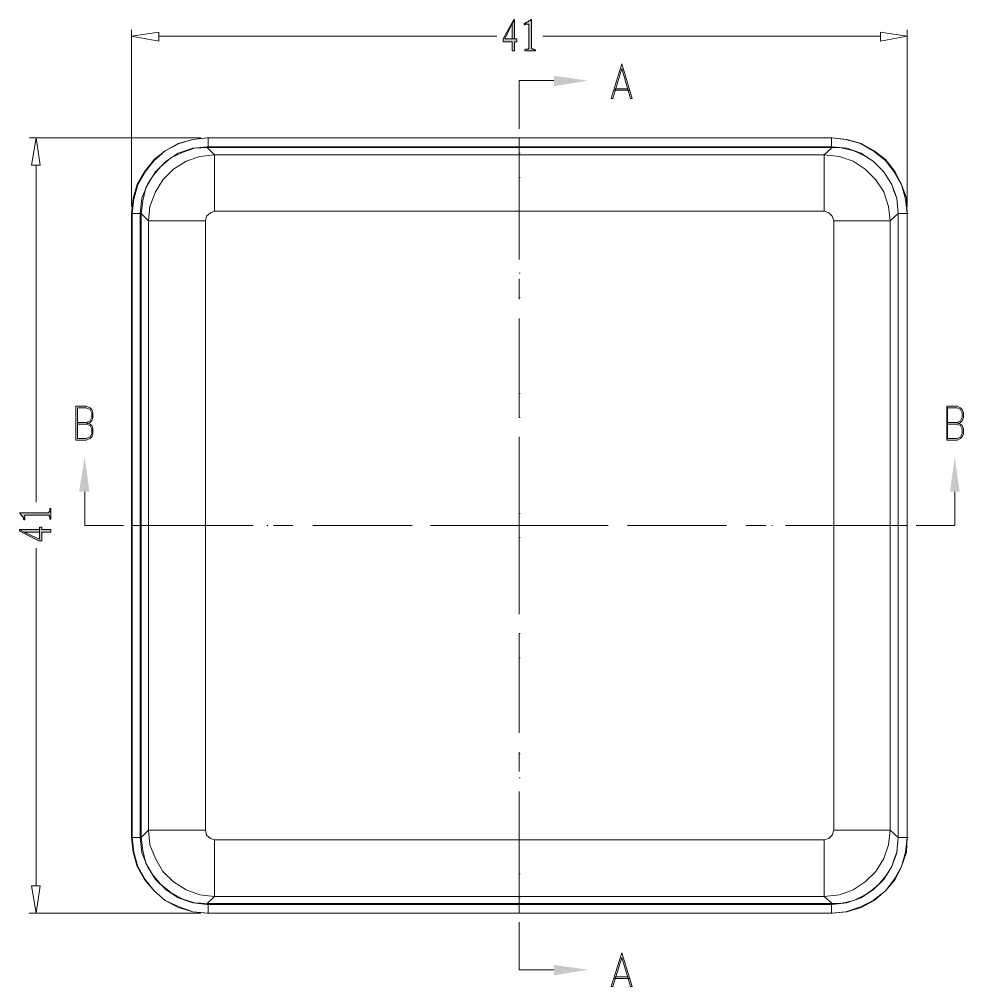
# Model space of a CAD drawing. Header units: millimetres. Extents: x 15 to 196, y 29 to 258.
# Drawn here: x 41.7 to 91.3, y 71.2 to 122 of the extents above; entities that cross this region are included whole.
import ezdxf

# ---------------------------------------------------------------- set-up
doc = ezdxf.new("R2010")
doc.units = ezdxf.units.MM

msp = doc.modelspace()

# ---------------------------------------------------------------- hatches: boundary and pattern name
at = {"true_color": 0xdda500}
h = msp.add_hatch(color=42, dxfattribs=at)
h.dxf.hatch_style = 2
h.paths.add_polyline_path([(67.683239, 121.959511), (67.640906, 121.959511), (67.090572, 120.943158), (67.090572, 120.774178), (67.556239, 120.774178), (67.556239, 120.308511), (67.683239, 120.308511), (67.683239, 120.774178), (67.810239, 120.774178), (67.810239, 120.943158), (67.683239, 120.943158), (67.175239, 120.943158), (67.556239, 121.747492)])
h = msp.add_hatch(color=42, dxfattribs=at)
h.dxf.hatch_style = 2
h.paths.add_polyline_path([(67.683239, 121.959511), (67.556239, 121.747492), (67.556239, 120.943158), (67.175239, 120.943158), (67.683239, 120.943158)])
h = msp.add_hatch(color=42, dxfattribs=at)
h.dxf.hatch_style = 2
h.paths.add_polyline_path([(68.572239, 121.959511), (68.529906, 121.959511), (68.529906, 121.917178), (68.487572, 121.874844), (68.445239, 121.874844), (68.402906, 121.832511), (68.360572, 121.832511), (68.318239, 121.789825), (68.275906, 121.789825), (68.233572, 121.747492), (68.191239, 121.747492), (68.402906, 121.705511), (68.445239, 121.663178), (68.445239, 121.620844), (68.445239, 121.578511), (68.445239, 120.477844), (68.445239, 120.435158), (68.402906, 120.393178), (68.360572, 120.393178), (68.275906, 120.393178), (68.233572, 120.350844), (68.233572, 120.308511), (68.783906, 120.308511), (68.783906, 120.350844), (68.741572, 120.350844), (68.699239, 120.393178), (68.656906, 120.393178), (68.614572, 120.393178), (68.614572, 120.435158), (68.572239, 120.435158), (68.572239, 120.477844)])
h = msp.add_hatch(color=42, dxfattribs=at)
h.dxf.hatch_style = 2
h.paths.add_polyline_path([(68.191239, 121.747492), (68.191239, 121.663178), (68.233572, 121.663178), (68.275906, 121.705511), (68.318239, 121.705511), (68.360572, 121.705511), (68.402906, 121.705511)])
at = {"true_color": 0xffff00}
h = msp.add_hatch(color=2, dxfattribs=at)
h.dxf.hatch_style = 2
h.paths.add_polyline_path([(69.757572, 118.996178), (71.535572, 118.742178), (69.757572, 118.445844)])
h = msp.add_hatch(color=2, dxfattribs=at)
h.dxf.hatch_style = 2
h.paths.add_polyline_path([(44.823239, 97.151825), (45.119572, 98.972158), (45.373572, 97.151825)])
h = msp.add_hatch(color=2, dxfattribs=at)
h.dxf.hatch_style = 2
h.paths.add_polyline_path([(90.543239, 97.151825), (90.797239, 98.972158), (91.051239, 97.151825)])
at = {"true_color": 0xdda500}
h = msp.add_hatch(color=42, dxfattribs=at)
h.dxf.hatch_style = 2
h.paths.add_polyline_path([(41.690572, 96.051511), (41.732906, 96.009178), (41.775239, 95.966844), (41.775239, 95.924511), (41.817572, 95.924511), (41.817572, 95.882178), (41.859906, 95.839492), (41.902239, 95.797158), (41.902239, 95.755178), (41.902239, 95.712844), (41.944572, 95.670511), (41.944572, 95.839492), (41.986906, 95.882178), (41.986906, 95.924511), (42.029239, 95.924511), (42.113906, 95.924511), (43.214572, 95.924511), (43.256906, 95.924511), (43.256906, 95.882178), (43.299239, 95.839492), (43.299239, 95.797158), (43.299239, 95.755178), (43.299239, 95.712844), (43.341572, 95.712844), (43.341572, 96.263178), (43.299239, 96.263178), (43.299239, 96.220844), (43.299239, 96.178511), (43.299239, 96.136178), (43.256906, 96.093492), (43.214572, 96.051511), (43.172239, 96.051511)])
h = msp.add_hatch(color=42, dxfattribs=at)
h.dxf.hatch_style = 2
h.paths.add_polyline_path([(41.944572, 95.670511), (41.986906, 95.670511), (41.986906, 95.712844), (41.986906, 95.755178), (41.944572, 95.797158), (41.944572, 95.839492)])
h = msp.add_hatch(color=42, dxfattribs=at)
h.dxf.hatch_style = 2
h.paths.add_polyline_path([(41.690572, 95.162511), (41.690572, 95.077844), (42.706572, 94.569844), (42.875906, 94.569844), (42.875906, 95.035158), (43.341572, 95.035158), (43.341572, 95.162511), (42.875906, 95.162511), (42.875906, 95.289158), (42.748906, 95.289158), (42.748906, 95.162511), (42.748906, 94.654511), (41.944572, 95.035158)])
h = msp.add_hatch(color=42, dxfattribs=at)
h.dxf.hatch_style = 2
h.paths.add_polyline_path([(41.690572, 95.162511), (41.944572, 95.035158), (42.748906, 95.035158), (42.748906, 94.654511), (42.748906, 95.162511)])
at = {"true_color": 0xffff00}
h = msp.add_hatch(color=2, dxfattribs=at)
h.dxf.hatch_style = 2
h.paths.add_polyline_path([(69.757572, 72.302511), (71.535572, 72.048158), (69.757572, 71.752178)])

# ---------------------------------------------------------------- linework, layer by layer
at = {"color": 42, "lineweight": 0, "true_color": 0xdda500}
for points in [[(67.683239, 121.959511), (67.640906, 121.959511), (67.090572, 120.943158), (67.090572, 120.774178), (67.556239, 120.774178), (67.556239, 120.308511), (67.683239, 120.308511), (67.683239, 120.774178), (67.810239, 120.774178), (67.810239, 120.943158), (67.683239, 120.943158), (67.175239, 120.943158), (67.556239, 121.747492)], [(67.683239, 121.959511), (67.556239, 121.747492), (67.556239, 120.943158), (67.175239, 120.943158), (67.683239, 120.943158)], [(68.572239, 121.959511), (68.529906, 121.959511), (68.529906, 121.917178), (68.487572, 121.874844), (68.445239, 121.874844), (68.402906, 121.832511), (68.360572, 121.832511), (68.318239, 121.789825), (68.275906, 121.789825), (68.233572, 121.747492), (68.191239, 121.747492), (68.402906, 121.705511), (68.445239, 121.663178), (68.445239, 121.620844), (68.445239, 121.578511), (68.445239, 120.477844), (68.445239, 120.435158), (68.402906, 120.393178), (68.360572, 120.393178), (68.275906, 120.393178), (68.233572, 120.350844), (68.233572, 120.308511), (68.783906, 120.308511), (68.783906, 120.350844), (68.741572, 120.350844), (68.699239, 120.393178), (68.656906, 120.393178), (68.614572, 120.393178), (68.614572, 120.435158), (68.572239, 120.435158), (68.572239, 120.477844)], [(68.191239, 121.747492), (68.191239, 121.663178), (68.233572, 121.663178), (68.275906, 121.705511), (68.318239, 121.705511), (68.360572, 121.705511), (68.402906, 121.705511)], [(41.690572, 96.051511), (41.732906, 96.009178), (41.775239, 95.966844), (41.775239, 95.924511), (41.817572, 95.924511), (41.817572, 95.882178), (41.859906, 95.839492), (41.902239, 95.797158), (41.902239, 95.755178), (41.902239, 95.712844), (41.944572, 95.670511), (41.944572, 95.839492), (41.986906, 95.882178), (41.986906, 95.924511), (42.029239, 95.924511), (42.113906, 95.924511), (43.214572, 95.924511), (43.256906, 95.924511), (43.256906, 95.882178), (43.299239, 95.839492), (43.299239, 95.797158), (43.299239, 95.755178), (43.299239, 95.712844), (43.341572, 95.712844), (43.341572, 96.263178), (43.299239, 96.263178), (43.299239, 96.220844), (43.299239, 96.178511), (43.299239, 96.136178), (43.256906, 96.093492), (43.214572, 96.051511), (43.172239, 96.051511)], [(41.944572, 95.670511), (41.986906, 95.670511), (41.986906, 95.712844), (41.986906, 95.755178), (41.944572, 95.797158), (41.944572, 95.839492)], [(41.690572, 95.162511), (41.690572, 95.077844), (42.706572, 94.569844), (42.875906, 94.569844), (42.875906, 95.035158), (43.341572, 95.035158), (43.341572, 95.162511), (42.875906, 95.162511), (42.875906, 95.289158), (42.748906, 95.289158), (42.748906, 95.162511), (42.748906, 94.654511), (41.944572, 95.035158)], [(41.690572, 95.162511), (41.944572, 95.035158), (42.748906, 95.035158), (42.748906, 94.654511), (42.748906, 95.162511)]]:
    msp.add_lwpolyline(points, close=True, dxfattribs=at)
at = {"color": 131, "lineweight": 0, "true_color": 0x7fffff}
for points in [[(47.574906, 112.138178), (47.574906, 121.409178)], [(88.299572, 112.138178), (88.299572, 121.409178)], [(51.215572, 115.736511), (42.198572, 115.736511)], [(51.215572, 75.011492), (42.198572, 75.011492)]]:
    msp.add_lwpolyline(points, dxfattribs=at)
at = {"color": 3, "lineweight": 0, "true_color": 0x00ff00}
for points in [[(49.014239, 120.816511), (47.574906, 121.070511), (49.014239, 121.282178)], [(86.902572, 121.282178), (88.299572, 121.070511), (86.902572, 120.816511)], [(42.325572, 114.297178), (42.579572, 115.736511), (42.791239, 114.297178)], [(42.791239, 76.450825), (42.579572, 75.011492), (42.325572, 76.450825)]]:
    msp.add_lwpolyline(points, close=True, dxfattribs=at)
for points in [[(49.014239, 121.070511), (66.751906, 121.070511)], [(86.902572, 121.070511), (69.164906, 121.070511)], [(42.579572, 114.297178), (42.579572, 96.601492)], [(42.579572, 76.450825), (42.579572, 94.188844)]]:
    msp.add_lwpolyline(points, dxfattribs=at)
at = {"color": 6, "lineweight": 0, "true_color": 0xff00ff}
for points in [[(73.313572, 119.630825), (72.763239, 117.810492)], [(73.313572, 119.376825), (73.779239, 117.810492), (73.863906, 117.810492), (73.313572, 119.630825)], [(73.313572, 119.376825), (72.847906, 117.810492), (72.763239, 117.810492)], [(72.890239, 118.234178), (73.736906, 118.234178)], [(72.974906, 118.318492), (73.652239, 118.318492)], [(44.653906, 101.639158), (44.653906, 99.861511)], [(44.653906, 101.639158), (45.204239, 101.639158), (45.415906, 101.554844), (45.500572, 101.470178), (45.542906, 101.300844), (45.542906, 101.046844), (45.500572, 100.877158), (45.415906, 100.792844), (45.204239, 100.708178)], [(90.373906, 101.639158), (90.373906, 99.861511)], [(90.373906, 101.639158), (90.924239, 101.639158), (91.093572, 101.554844), (91.178239, 101.470178), (91.262906, 101.300844), (91.262906, 101.046844), (91.178239, 100.877158), (91.093572, 100.792844), (90.924239, 100.708178)], [(44.738572, 101.554844), (44.738572, 99.946178)], [(44.738572, 101.554844), (45.204239, 101.554844), (45.415906, 101.470178), (45.500572, 101.300844), (45.500572, 101.046844), (45.415906, 100.877158), (45.204239, 100.792844), (44.738572, 100.792844)], [(90.416239, 101.554844), (90.416239, 99.946178)], [(90.416239, 101.554844), (90.924239, 101.554844), (91.093572, 101.470178), (91.178239, 101.300844), (91.178239, 101.046844), (91.093572, 100.877158), (90.924239, 100.792844), (90.416239, 100.792844)], [(45.204239, 100.792844), (45.415906, 100.708178), (45.500572, 100.623158), (45.542906, 100.454178), (45.542906, 100.200178), (45.500572, 100.030492), (45.415906, 99.946178), (45.204239, 99.861511), (44.653906, 99.861511)], [(44.738572, 100.708178), (45.204239, 100.708178), (45.415906, 100.623158), (45.500572, 100.454178), (45.500572, 100.200178), (45.415906, 100.030492), (45.204239, 99.946178), (44.738572, 99.946178)], [(90.924239, 100.792844), (91.093572, 100.708178), (91.178239, 100.623158), (91.262906, 100.454178), (91.262906, 100.200178), (91.178239, 100.030492), (91.093572, 99.946178), (90.924239, 99.861511), (90.373906, 99.861511)], [(90.416239, 100.708178), (90.924239, 100.708178), (91.093572, 100.623158), (91.178239, 100.454178), (91.178239, 100.200178), (91.093572, 100.030492), (90.924239, 99.946178), (90.416239, 99.946178)], [(73.313572, 72.937511), (72.763239, 71.159158)], [(73.313572, 72.683511), (72.847906, 71.159158), (72.763239, 71.159158)], [(73.313572, 72.683511), (73.779239, 71.159158), (73.863906, 71.159158), (73.313572, 72.937511)], [(72.974906, 71.667158), (73.652239, 71.667158)], [(72.890239, 71.582492), (73.736906, 71.582492)]]:
    msp.add_lwpolyline(points, dxfattribs=at)
at = {"color": 2, "lineweight": 0, "true_color": 0xffff00}
for points in [[(67.937239, 118.742178), (69.757572, 118.742178)], [(67.937239, 118.742178), (67.937239, 116.201825)], [(67.937239, 114.932178), (67.979572, 114.932178)], [(67.937239, 113.662178), (67.979572, 113.662178)], [(67.937239, 112.392178), (67.937239, 109.894511)], [(67.937239, 108.624511), (67.979572, 108.624511)], [(67.937239, 107.354511), (67.979572, 107.354511)], [(67.937239, 106.084511), (67.937239, 103.586844)], [(67.937239, 102.316844), (67.979572, 102.316844)], [(67.937239, 101.046844), (67.979572, 101.046844)], [(67.937239, 99.776492), (67.937239, 97.279178)], [(45.119572, 95.374178), (45.119572, 97.151825)], [(90.797239, 95.374178), (90.797239, 97.151825)], [(67.937239, 96.009178), (67.979572, 96.009178)], [(45.119572, 95.374178), (47.151572, 95.374178)], [(48.379239, 95.374178), (48.421572, 95.374178)], [(49.649239, 95.374178), (49.691572, 95.374178)], [(50.919239, 95.374178), (53.459239, 95.374178)], [(54.686906, 95.374178), (54.729239, 95.374178)], [(55.956906, 95.374178), (55.999239, 95.374178)], [(57.226906, 95.374178), (59.766906, 95.374178)], [(60.994572, 95.374178), (61.036906, 95.374178)], [(62.264572, 95.374178), (62.306906, 95.374178)], [(63.534572, 95.374178), (66.074572, 95.374178)], [(67.302239, 95.374178), (67.344572, 95.374178)], [(68.572239, 95.374178), (68.614572, 95.374178)], [(69.842239, 95.374178), (72.382239, 95.374178)], [(73.609906, 95.374178), (73.652239, 95.374178)], [(74.879906, 95.374178), (74.922239, 95.374178)], [(76.149906, 95.374178), (78.689906, 95.374178)], [(79.959906, 95.374178), (80.002239, 95.374178)], [(81.187572, 95.374178), (81.229906, 95.374178)], [(82.457572, 95.374178), (84.997572, 95.374178)], [(86.267572, 95.374178), (86.309906, 95.374178)], [(87.495239, 95.374178), (87.537572, 95.374178)], [(88.765239, 95.374178), (90.797239, 95.374178)], [(67.937239, 94.738825), (67.979572, 94.738825)], [(67.937239, 93.468825), (67.937239, 90.971158)], [(67.937239, 89.701158), (67.979572, 89.701158)], [(67.937239, 88.431511), (67.979572, 88.431511)], [(67.937239, 87.161158), (67.937239, 84.663492)], [(67.937239, 83.393844), (67.979572, 83.393844)], [(67.937239, 82.123492), (67.979572, 82.123492)], [(67.937239, 80.853492), (67.937239, 78.356178)], [(67.937239, 77.085825), (67.979572, 77.085825)], [(67.937239, 75.815825), (67.979572, 75.815825)], [(67.937239, 74.546178), (67.937239, 72.048158)], [(67.937239, 72.048158), (69.757572, 72.048158)]]:
    msp.add_lwpolyline(points, dxfattribs=at)
at = {"color": 7, "lineweight": 0}
for points in [[(51.554239, 115.736511), (50.792239, 115.651492), (50.030239, 115.439825), (49.352906, 115.059178), (48.760239, 114.593158), (48.252239, 113.958511), (47.871239, 113.280825), (47.659572, 112.561511), (47.574906, 111.757178)], [(51.596572, 115.736511), (50.792239, 115.651492), (50.072572, 115.439825), (49.352906, 115.059178), (48.760239, 114.551178), (48.294572, 113.958511), (47.913572, 113.280825), (47.701906, 112.518825), (47.617239, 111.757178)], [(51.554239, 115.736511), (84.362572, 115.736511)], [(51.596572, 115.736511), (51.554239, 115.736511)], [(84.320239, 115.736511), (51.596572, 115.736511)], [(51.596572, 115.270844), (51.596572, 115.736511)], [(88.299572, 111.757178), (88.214906, 112.518825), (88.003239, 113.280825), (87.622239, 113.958511), (87.156572, 114.551178), (86.521572, 115.059178), (85.844239, 115.439825), (85.082239, 115.651492), (84.320239, 115.736511)], [(84.362572, 115.736511), (84.320239, 115.736511)], [(84.320239, 115.270844), (84.320239, 115.736511)], [(88.299572, 111.757178), (88.257239, 112.561511), (88.003239, 113.280825), (87.664572, 113.958511), (87.156572, 114.593158), (86.563906, 115.059178), (85.886572, 115.439825), (85.124572, 115.651492), (84.362572, 115.736511)], [(51.554239, 115.270844), (50.792239, 115.186178), (50.030239, 114.932178), (49.395239, 114.508844), (48.844906, 113.958511), (48.421572, 113.280825), (48.125239, 112.561511), (48.040572, 111.757178)], [(51.554239, 115.228511), (50.876906, 115.186178), (50.241906, 114.974511), (49.649239, 114.678178), (49.098906, 114.212511), (48.675572, 113.704511), (48.336906, 113.111844), (48.167572, 112.434511), (48.082906, 111.757178)], [(51.935239, 114.847158), (51.173239, 114.762844), (50.453572, 114.508844), (49.776239, 114.085158), (49.225906, 113.534825), (48.844906, 112.900178), (48.548572, 112.138178), (48.463906, 111.376178)], [(51.596572, 115.270844), (51.554239, 115.270844)], [(84.362572, 115.228511), (51.554239, 115.228511)], [(51.935239, 114.847158), (51.554239, 115.228511)], [(84.320239, 115.270844), (51.596572, 115.270844)], [(83.939239, 114.847158), (51.935239, 114.847158)], [(51.935239, 111.884178), (51.935239, 114.847158)], [(83.939239, 114.847158), (84.362572, 115.228511)], [(87.410572, 111.376178), (87.325906, 112.138178), (87.071906, 112.900178), (86.648572, 113.534825), (86.098239, 114.085158), (85.463239, 114.508844), (84.743572, 114.762844), (83.939239, 114.847158)], [(83.939239, 111.884178), (83.939239, 114.847158)], [(84.362572, 115.270844), (84.320239, 115.270844)], [(87.833906, 111.757178), (87.749239, 112.561511), (87.495239, 113.280825), (87.071906, 113.958511), (86.521572, 114.508844), (85.886572, 114.932178), (85.124572, 115.186178), (84.362572, 115.270844)], [(87.833906, 111.757178), (87.791572, 112.180511), (87.749239, 112.561511), (87.622239, 112.900178), (87.495239, 113.280825), (87.283572, 113.619844), (87.071906, 113.958511), (86.817906, 114.212511), (86.521572, 114.508844), (86.182906, 114.720511), (85.844239, 114.889492), (85.505572, 115.059178), (85.124572, 115.143492), (84.743572, 115.228511), (84.362572, 115.228511)], [(51.935239, 111.884178), (51.723572, 111.799511), (51.511906, 111.630178), (51.469572, 111.376178)], [(83.939239, 111.884178), (51.935239, 111.884178)], [(84.447239, 111.376178), (84.362572, 111.630178), (84.193239, 111.799511), (83.939239, 111.884178)], [(47.574906, 78.990825), (47.574906, 111.757178)], [(47.617239, 111.757178), (47.574906, 111.757178)], [(47.617239, 111.757178), (47.617239, 78.990825)], [(48.040572, 111.757178), (47.617239, 111.757178)], [(48.040572, 111.757178), (48.082906, 111.757178)], [(48.040572, 111.757178), (48.040572, 78.990825)], [(48.082906, 78.990825), (48.082906, 111.757178)], [(48.463906, 111.376178), (48.082906, 111.757178)], [(48.463906, 111.376178), (48.463906, 79.371825)], [(51.469572, 111.376178), (48.463906, 111.376178)], [(51.469572, 111.376178), (51.469572, 79.371825)], [(84.447239, 111.376178), (87.410572, 111.376178)], [(84.447239, 79.371825), (84.447239, 111.376178)], [(87.410572, 111.376178), (87.833906, 111.757178)], [(87.410572, 79.371825), (87.410572, 111.376178)], [(87.833906, 111.757178), (87.876239, 111.757178)], [(87.833906, 111.757178), (88.299572, 111.757178)], [(88.299572, 111.757178), (88.341906, 111.757178)], [(48.463906, 79.371825), (48.082906, 78.990825)], [(48.463906, 79.371825), (48.548572, 78.610178), (48.844906, 77.890158), (49.225906, 77.212825), (49.776239, 76.662844), (50.453572, 76.239511), (51.173239, 75.985511), (51.935239, 75.900492)], [(51.469572, 79.371825), (48.463906, 79.371825)], [(51.469572, 79.371825), (51.511906, 79.117825), (51.723572, 78.948492), (51.935239, 78.863825)], [(83.939239, 78.863825), (84.193239, 78.948492), (84.362572, 79.117825), (84.447239, 79.371825)], [(83.939239, 75.900492), (84.743572, 75.985511), (85.463239, 76.239511), (86.098239, 76.662844), (86.648572, 77.212825), (87.071906, 77.890158), (87.325906, 78.610178), (87.410572, 79.371825)], [(84.447239, 79.371825), (87.410572, 79.371825)], [(87.410572, 79.371825), (87.833906, 78.990825)], [(47.574906, 78.990825), (47.659572, 78.229178), (47.871239, 77.466825), (48.252239, 76.789844), (48.760239, 76.196825), (49.352906, 75.688825), (50.030239, 75.308178), (50.792239, 75.096158), (51.554239, 75.011492)], [(47.574906, 78.990825), (47.617239, 78.990825)], [(47.617239, 78.990825), (47.701906, 78.229178), (47.913572, 77.466825), (48.294572, 76.789844), (48.760239, 76.196825), (49.352906, 75.688825), (50.072572, 75.350158), (50.792239, 75.096158), (51.596572, 75.011492)], [(48.040572, 78.990825), (47.617239, 78.990825)], [(48.040572, 78.990825), (48.082906, 78.990825)], [(48.040572, 78.990825), (48.125239, 78.186492), (48.421572, 77.466825), (48.844906, 76.789844), (49.395239, 76.239511), (50.030239, 75.815825), (50.792239, 75.561825), (51.554239, 75.477511)], [(48.082906, 78.990825), (48.167572, 78.313492), (48.336906, 77.636158), (48.675572, 77.043844), (49.098906, 76.535844), (49.649239, 76.112511), (50.241906, 75.773492), (50.876906, 75.561825), (51.554239, 75.519492)], [(51.935239, 78.863825), (51.935239, 75.900492)], [(51.935239, 78.863825), (83.939239, 78.863825)], [(83.939239, 78.863825), (83.939239, 75.900492)], [(84.320239, 75.011492), (85.082239, 75.096158), (85.844239, 75.350158), (86.521572, 75.688825), (87.156572, 76.196825), (87.622239, 76.789844), (88.003239, 77.466825), (88.214906, 78.229178), (88.299572, 78.990825)], [(84.362572, 75.519492), (84.743572, 75.519492), (85.124572, 75.604511), (85.505572, 75.688825), (85.844239, 75.858511), (86.182906, 76.027492), (86.521572, 76.281492), (86.817906, 76.535844), (87.071906, 76.831825), (87.283572, 77.128158), (87.495239, 77.466825), (87.622239, 77.848178), (87.749239, 78.229178), (87.791572, 78.610178), (87.833906, 78.990825)], [(84.362572, 75.477511), (85.124572, 75.561825), (85.886572, 75.815825), (86.521572, 76.239511), (87.071906, 76.789844), (87.495239, 77.466825), (87.749239, 78.186492), (87.833906, 78.990825)], [(84.362572, 75.011492), (85.124572, 75.096158), (85.886572, 75.308178), (86.563906, 75.688825), (87.156572, 76.196825), (87.664572, 76.789844), (88.003239, 77.466825), (88.257239, 78.229178), (88.299572, 78.990825)], [(87.833906, 78.990825), (87.876239, 78.990825)], [(87.833906, 78.990825), (88.299572, 78.990825)], [(88.299572, 78.990825), (88.341906, 78.990825)], [(51.935239, 75.900492), (51.554239, 75.519492)], [(51.935239, 75.900492), (83.939239, 75.900492)], [(83.939239, 75.900492), (84.362572, 75.519492)], [(84.362572, 75.519492), (51.554239, 75.519492)], [(51.554239, 75.477511), (51.596572, 75.477511)], [(51.596572, 75.477511), (51.596572, 75.011492)], [(51.596572, 75.477511), (84.320239, 75.477511)], [(84.320239, 75.477511), (84.362572, 75.477511)], [(84.320239, 75.477511), (84.320239, 75.011492)], [(51.554239, 75.011492), (51.596572, 75.011492)], [(84.362572, 75.011492), (51.554239, 75.011492)], [(51.596572, 75.011492), (84.320239, 75.011492)], [(84.320239, 75.011492), (84.362572, 75.011492)]]:
    msp.add_lwpolyline(points, dxfattribs=at)
at = {"color": 1, "lineweight": 0, "true_color": 0xff0000}
for points in [[(67.937239, 109.343825), (67.937239, 115.736511)], [(67.937239, 107.269844), (67.937239, 108.328178)], [(67.937239, 101.046844), (67.937239, 106.253844)], [(67.937239, 99.014492), (67.937239, 100.030492)], [(67.937239, 92.791844), (67.937239, 97.956158)], [(47.574906, 95.374178), (53.967239, 95.374178)], [(55.025572, 95.374178), (56.041572, 95.374178)], [(57.099906, 95.374178), (62.264572, 95.374178)], [(63.280572, 95.374178), (64.338906, 95.374178)], [(65.354906, 95.374178), (70.519572, 95.374178)], [(71.577906, 95.374178), (72.593906, 95.374178)], [(73.652239, 95.374178), (78.816906, 95.374178)], [(79.832906, 95.374178), (80.891239, 95.374178)], [(81.907239, 95.374178), (88.299572, 95.374178)], [(67.937239, 90.717158), (67.937239, 91.775492)], [(67.937239, 84.494158), (67.937239, 89.701158)], [(67.937239, 82.462511), (67.937239, 83.478158)], [(67.937239, 75.011492), (67.937239, 81.404178)]]:
    msp.add_lwpolyline(points, dxfattribs=at)
at = {"color": 7, "lineweight": 0}
for points in [[(87.833906, 78.990825), (87.833906, 111.757178)], [(88.299572, 78.990825), (88.299572, 111.757178)]]:
    msp.add_lwpolyline(points, close=True, dxfattribs=at)

doc.saveas('drawing.dxf')
